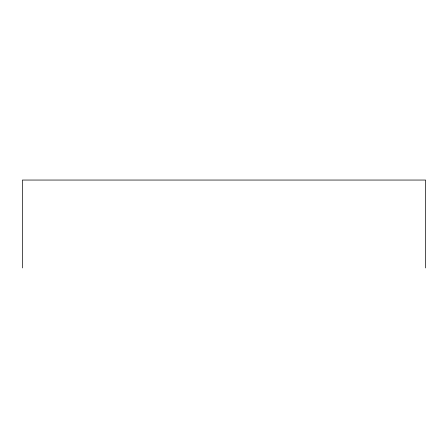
<?xml version="1.0" encoding="UTF-8"?>
<svg xmlns="http://www.w3.org/2000/svg" width="448" height="448" viewBox="0 0 448 448"><rect width="100%" height="100%" fill="white"/><g stroke="black" fill="none" stroke-linecap="round" stroke-linejoin="round"><path stroke-width="0.67" d="M425.6 267.949L425.6 180.051L22.4 180.051L22.4 267.949"/></g></svg>
